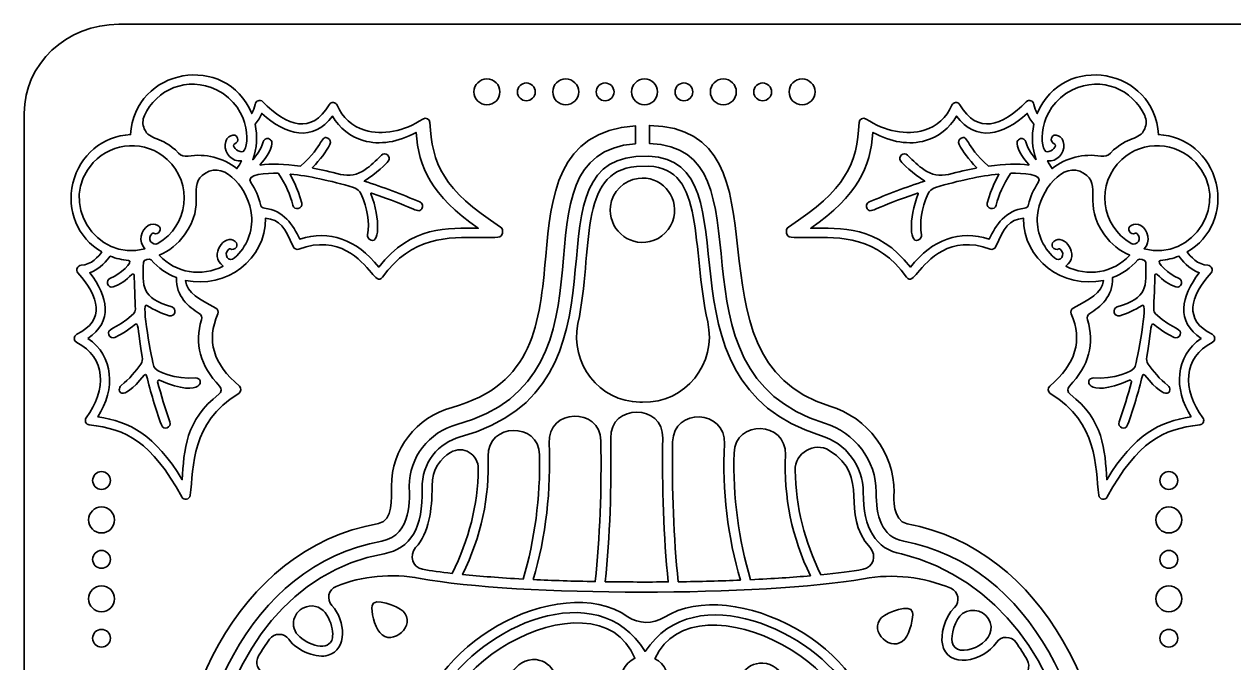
# Model space of a CAD drawing. Header units: inches. Extents: x 15.06 to 21.06, y -13.03 to -8.53.
# Drawn here: x 15.056 to 18.442, y -10.314 to -8.528 of the extents above; entities that cross this region are included whole.
import ezdxf

# ---------------------------------------------------------------- set-up
doc = ezdxf.new("R2010")
doc.units = ezdxf.units.IN
doc.header["$MEASUREMENT"] = 0
doc.layers.add('_U+0421_U+043B_U+043E_U+0439 1', color=7, linetype='Continuous')

# ---------------------------------------------------------------- blocks, each defined once
blk = doc.blocks.new('block 3')
at = {"layer": '_U+0421_U+043B_U+043E_U+0439 1', "color": 7, "lineweight": 35, "true_color": 0xffffff}
for points, knots in [([(15.2732, -9.1649), (15.2643, -9.1771), (15.2436, -9.2006), (15.2151, -9.2022), (15.2043, -9.2028), (15.1993, -9.2154), (15.2062, -9.2233), (15.2655, -9.291), (15.283, -9.3548), (15.2029, -9.3952), (15.1936, -9.3998), (15.1936, -9.4132), (15.2029, -9.4179), (15.2846, -9.459), (15.2875, -9.5506), (15.2288, -9.6288), (15.2265, -9.633), (15.2261, -9.6373), (15.2276, -9.641), (15.2295, -9.6452), (15.2334, -9.6481), (15.2379, -9.6486), (15.3424, -9.6603), (15.4111, -9.6947), (15.4965, -9.8498), (15.5024, -9.8605), (15.5187, -9.8576), (15.5204, -9.8454), (15.5314, -9.7642), (15.52, -9.6447), (15.6564, -9.5607), (15.6637, -9.5561), (15.6647, -9.5457), (15.658, -9.5401), (15.5848, -9.4781), (15.5651, -9.4121), (15.5978, -9.3382), (15.6005, -9.3321), (15.598, -9.3249), (15.5921, -9.3218), (15.5471, -9.298), (15.5104, -9.2803), (15.5075, -9.2443), (15.6196, -9.2686), (15.7337, -9.1856), (15.731, -9.0707), (15.7726, -9.0732), (15.7859, -9.0988), (15.8088, -9.1499), (15.8116, -9.156), (15.8186, -9.159), (15.8249, -9.1567), (15.9373, -9.1154), (15.9984, -9.188), (16.0277, -9.2229), (16.0381, -9.2353), (16.0498, -9.2489), (16.0587, -9.2354), (16.1396, -9.1212), (16.2452, -9.1229), (16.3299, -9.1243), (16.3848, -9.1251), (16.391, -9.1262), (16.3945, -9.1123), (16.396, -9.1063), (16.3951, -9.0986), (16.3895, -9.095), (16.2288, -8.9924), (16.1968, -8.9161), (16.1915, -8.803), (16.191, -8.7931), (16.18, -8.7875), (16.1718, -8.7929), (16.1718, -8.7929), (16.1718, -8.7929), (16.1718, -8.7929), (16.1193, -8.8275), (16.0585, -8.8392), (16.0093, -8.8242), (15.9735, -8.8134), (15.9468, -8.7893), (15.9321, -8.7546), (15.9283, -8.7458), (15.9155, -8.7433), (15.9094, -8.7531), (15.8598, -8.837), (15.7919, -8.8131), (15.7235, -8.7448), (15.716, -8.7373), (15.7031, -8.7417), (15.7018, -8.7522), (15.7008, -8.7609), (15.6977, -8.7694), (15.6928, -8.7777), (15.6207, -8.6046), (15.3632, -8.6509), (15.3535, -8.8366), (15.2742, -8.8408), (15.2111, -8.8936), (15.1922, -8.9721), (15.1734, -9.0497), (15.2052, -9.1248), (15.2732, -9.1649)], [0, 0, 0, 0, 1, 1, 1, 2, 2, 2, 3, 3, 3, 4, 4, 4, 5, 5, 5, 6, 6, 6, 7, 7, 7, 8, 8, 8, 9, 9, 9, 10, 10, 10, 11, 11, 11, 12, 12, 12, 13, 13, 13, 14, 14, 14, 15, 15, 15, 16, 16, 16, 17, 17, 17, 18, 18, 18, 19, 19, 19, 20, 20, 20, 21, 21, 21, 22, 22, 22, 23, 23, 23, 24, 24, 24, 25, 25, 25, 26, 26, 26, 27, 27, 27, 28, 28, 28, 29, 29, 29, 30, 30, 30, 31, 31, 31, 32, 32, 32, 33, 33, 33, 34, 34, 34, 34]), ([(15.6649, -8.8849), (15.6524, -8.8849), (15.6341, -8.8663), (15.6452, -8.8624), (15.6517, -8.86), (15.6552, -8.8527), (15.6529, -8.8462), (15.647, -8.8296), (15.6196, -8.8391), (15.6182, -8.8646), (15.6169, -8.8889), (15.6376, -8.9133), (15.6638, -8.9098), (15.6602, -8.9173), (15.656, -8.9245), (15.6512, -8.9314), (15.6125, -8.9012), (15.5629, -8.8887), (15.5143, -8.8968), (15.5046, -8.8984), (15.4948, -8.8952), (15.488, -8.8883), (15.4384, -8.8377), (15.407, -8.8551), (15.3918, -8.8204), (15.3866, -8.8085), (15.3867, -8.7951), (15.392, -8.7834), (15.4248, -8.7112), (15.5122, -8.6711), (15.5944, -8.7116), (15.6969, -8.7623), (15.6865, -8.8849), (15.6649, -8.8849)], [0, 0, 0, 0, 1, 1, 1, 2, 2, 2, 3, 3, 3, 4, 4, 4, 5, 5, 5, 6, 6, 6, 7, 7, 7, 8, 8, 8, 9, 9, 9, 10, 10, 10, 11, 11, 11, 11]), ([(15.7021, -8.8077), (15.7108, -8.7979), (15.7174, -8.7875), (15.7206, -8.7772), (15.7893, -8.8392), (15.8634, -8.858), (15.9188, -8.7849), (15.9387, -8.8193), (15.9685, -8.8429), (16.0051, -8.8533), (16.0506, -8.8663), (16.1027, -8.8581), (16.1527, -8.8304), (16.1608, -8.9287), (16.194, -9.0059), (16.3269, -9.0987), (16.2442, -9.0977), (16.1386, -9.0907), (16.0481, -9.2069), (15.9848, -9.1289), (15.9106, -9.1027), (15.8272, -9.1289), (15.8082, -9.0888), (15.7813, -9.0483), (15.7283, -9.0423), (15.7227, -9.0417), (15.7183, -9.0378), (15.7171, -9.0325), (15.7121, -9.0101), (15.703, -8.9894), (15.6901, -8.9708), (15.673, -8.9463), (15.7365, -8.944), (15.7663, -8.9448), (15.7669, -8.9448), (15.7675, -8.9452), (15.7678, -8.9456), (15.7882, -8.9767), (15.8012, -9.0055), (15.8077, -9.0337), (15.8115, -9.0504), (15.8363, -9.0442), (15.8325, -9.028), (15.8235, -8.9886), (15.8, -8.9477), (15.8, -8.9477), (15.8003, -8.9474), (15.8006, -8.9472), (15.8013, -8.9471), (15.8513, -8.9521), (15.9123, -8.965), (15.9776, -8.9844), (15.9873, -8.9873), (15.9952, -8.9942), (15.9992, -9.0035), (16.0167, -9.044), (16.0226, -9.0811), (16.0172, -9.117), (16.0165, -9.1217), (16.0181, -9.1259), (16.0216, -9.1287), (16.0509, -9.1521), (16.0535, -9.0705), (16.0262, -9.0022), (16.026, -9.0016), (16.0261, -9.0012), (16.0265, -9.0008), (16.0267, -9.0005), (16.0272, -9.0001), (16.028, -9.0003), (16.0874, -9.0201), (16.1195, -9.0341), (16.1367, -9.0416), (16.1559, -9.0499), (16.1624, -9.0527), (16.1686, -9.0442), (16.1734, -9.0376), (16.1709, -9.0282), (16.1634, -9.025), (16.1132, -9.0033), (16.0596, -8.9833), (16.0076, -8.9669), (16.0409, -8.9462), (16.0701, -8.9175), (16.0751, -8.9106), (16.0844, -8.8979), (16.0666, -8.8828), (16.0556, -8.8943), (16.0405, -8.9102), (16.0249, -8.9239), (16.0095, -8.9351), (15.9898, -8.9493), (15.9649, -8.9539), (15.9411, -8.9477), (15.9141, -8.9406), (15.888, -8.9348), (15.8637, -8.9303), (15.863, -8.9302), (15.8627, -8.9297), (15.8626, -8.9294), (15.8624, -8.9289), (15.8625, -8.9284), (15.8629, -8.9281), (15.8847, -8.9061), (15.9006, -8.8852), (15.9116, -8.864), (15.9149, -8.8576), (15.9126, -8.8502), (15.9061, -8.8469), (15.8859, -8.8364), (15.8963, -8.8639), (15.8301, -8.9243), (15.8298, -8.9246), (15.8293, -8.9247), (15.8289, -8.9247), (15.7846, -8.9186), (15.7468, -8.9176), (15.7164, -8.9218), (15.7164, -8.9218), (15.7159, -8.9205), (15.7159, -8.9205), (15.7355, -8.8994), (15.753, -8.8704), (15.7486, -8.8561), (15.7473, -8.8518), (15.7442, -8.8488), (15.7397, -8.8478), (15.7329, -8.8462), (15.726, -8.8504), (15.7244, -8.8572), (15.7194, -8.8782), (15.7055, -8.8954), (15.6957, -8.9068), (15.7074, -8.875), (15.7096, -8.8405), (15.7021, -8.8077)], [0, 0, 0, 0, 1, 1, 1, 2, 2, 2, 3, 3, 3, 4, 4, 4, 5, 5, 5, 6, 6, 6, 7, 7, 7, 8, 8, 8, 9, 9, 9, 10, 10, 10, 11, 11, 11, 12, 12, 12, 13, 13, 13, 14, 14, 14, 15, 15, 15, 16, 16, 16, 17, 17, 17, 18, 18, 18, 19, 19, 19, 20, 20, 20, 21, 21, 21, 22, 22, 22, 23, 23, 23, 24, 24, 24, 25, 25, 25, 26, 26, 26, 27, 27, 27, 28, 28, 28, 29, 29, 29, 30, 30, 30, 31, 31, 31, 32, 32, 32, 33, 33, 33, 34, 34, 34, 35, 35, 35, 36, 36, 36, 37, 37, 37, 38, 38, 38, 39, 39, 39, 40, 40, 40, 41, 41, 41, 42, 42, 42, 43, 43, 43, 44, 44, 44, 45, 45, 45, 45]), ([(15.4297, -9.141), (15.4142, -9.1498), (15.3969, -9.1269), (15.4142, -9.1135), (15.415, -9.1128), (15.4167, -9.1118), (15.4177, -9.1124), (15.4322, -9.1206), (15.4444, -9.0987), (15.43, -9.0906), (15.4212, -9.0856), (15.4114, -9.0858), (15.4025, -9.0912), (15.3831, -9.1028), (15.3729, -9.1361), (15.3937, -9.1558), (15.2557, -9.1929), (15.1488, -9.0234), (15.2489, -8.9147), (15.3037, -8.8552), (15.3966, -8.8513), (15.4561, -8.906), (15.5288, -8.9729), (15.5158, -9.092), (15.4297, -9.141)], [0, 0, 0, 0, 1, 1, 1, 2, 2, 2, 3, 3, 3, 4, 4, 4, 5, 5, 5, 6, 6, 6, 7, 7, 7, 8, 8, 8, 8]), ([(15.6287, -9.1574), (15.6296, -9.1567), (15.6313, -9.1556), (15.6324, -9.1563), (15.6385, -9.1597), (15.6462, -9.1575), (15.6497, -9.1515), (15.6527, -9.146), (15.6515, -9.1398), (15.6466, -9.1356), (15.6176, -9.1107), (15.5707, -9.1745), (15.6126, -9.2043), (15.5529, -9.2359), (15.48, -9.2237), (15.4337, -9.1741), (15.4615, -9.162), (15.4852, -9.1432), (15.5045, -9.1172), (15.5685, -9.0297), (15.508, -8.9783), (15.563, -8.944), (15.62, -8.9085), (15.6861, -8.9943), (15.6922, -9.0618), (15.6963, -9.1073), (15.6794, -9.1499), (15.6447, -9.1815), (15.6291, -9.1957), (15.6108, -9.1714), (15.6287, -9.1574)], [0, 0, 0, 0, 1, 1, 1, 2, 2, 2, 3, 3, 3, 4, 4, 4, 5, 5, 5, 6, 6, 6, 7, 7, 7, 8, 8, 8, 9, 9, 9, 10, 10, 10, 10]), ([(15.2339, -9.4066), (15.3043, -9.3596), (15.291, -9.2895), (15.2391, -9.223), (15.2684, -9.2127), (15.2882, -9.1881), (15.2963, -9.1763), (15.3126, -9.183), (15.3298, -9.1872), (15.3475, -9.1888), (15.3638, -9.1902), (15.3222, -9.2303), (15.2974, -9.2381), (15.2812, -9.2433), (15.2891, -9.2676), (15.305, -9.2624), (15.3232, -9.2567), (15.341, -9.2447), (15.3567, -9.2276), (15.3591, -9.2249), (15.3635, -9.2264), (15.3635, -9.2301), (15.3637, -9.2469), (15.366, -9.3047), (15.3668, -9.3252), (15.367, -9.3299), (15.3651, -9.3344), (15.3616, -9.3376), (15.3081, -9.3861), (15.2845, -9.3778), (15.2929, -9.397), (15.2957, -9.4034), (15.3032, -9.4064), (15.3097, -9.4036), (15.3901, -9.3682), (15.3635, -9.3223), (15.3861, -9.458), (15.3873, -9.4651), (15.3861, -9.4724), (15.3821, -9.4784), (15.3686, -9.499), (15.35, -9.5192), (15.3268, -9.5386), (15.3129, -9.5503), (15.3258, -9.5929), (15.3911, -9.5095), (15.3932, -9.5067), (15.3976, -9.5076), (15.3984, -9.511), (15.4096, -9.5572), (15.423, -9.6023), (15.4396, -9.6487), (15.4454, -9.6649), (15.4692, -9.6557), (15.4636, -9.6401), (15.4505, -9.6032), (15.4388, -9.5657), (15.4291, -9.5284), (15.4285, -9.5263), (15.4298, -9.5249), (15.4303, -9.5245), (15.4308, -9.524), (15.4325, -9.5228), (15.4348, -9.5238), (15.5602, -9.5778), (15.5614, -9.5156), (15.5348, -9.5173), (15.4816, -9.5219), (15.4228, -9.4995), (15.4186, -9.4855), (15.4145, -9.4719), (15.3806, -9.3021), (15.3992, -9.3142), (15.4204, -9.3275), (15.4408, -9.337), (15.4614, -9.3431), (15.4778, -9.348), (15.4845, -9.3234), (15.4687, -9.3187), (15.3831, -9.2931), (15.3872, -9.2621), (15.3892, -9.1938), (15.3895, -9.185), (15.4075, -9.1825), (15.4115, -9.1871), (15.4309, -9.2097), (15.4546, -9.2263), (15.4821, -9.2367), (15.4805, -9.29), (15.5152, -9.3181), (15.5458, -9.3367), (15.5518, -9.3403), (15.5544, -9.3477), (15.5522, -9.3546), (15.5311, -9.4209), (15.5481, -9.4833), (15.6027, -9.5401), (15.6091, -9.5467), (15.6078, -9.5572), (15.6009, -9.5626), (15.5074, -9.6341), (15.5023, -9.7197), (15.4983, -9.8019), (15.4208, -9.6749), (15.3517, -9.6396), (15.2618, -9.626), (15.3116, -9.5478), (15.3068, -9.4565), (15.2339, -9.4066)], [0, 0, 0, 0, 1, 1, 1, 2, 2, 2, 3, 3, 3, 4, 4, 4, 5, 5, 5, 6, 6, 6, 7, 7, 7, 8, 8, 8, 9, 9, 9, 10, 10, 10, 11, 11, 11, 12, 12, 12, 13, 13, 13, 14, 14, 14, 15, 15, 15, 16, 16, 16, 17, 17, 17, 18, 18, 18, 19, 19, 19, 20, 20, 20, 21, 21, 21, 22, 22, 22, 23, 23, 23, 24, 24, 24, 25, 25, 25, 26, 26, 26, 27, 27, 27, 28, 28, 28, 29, 29, 29, 30, 30, 30, 31, 31, 31, 32, 32, 32, 33, 33, 33, 34, 34, 34, 35, 35, 35, 36, 36, 36, 36])]:
    blk.add_open_spline(points, degree=3, knots=knots, dxfattribs=at)
blk = doc.blocks.new('block 4')
at = {"layer": '_U+0421_U+043B_U+043E_U+0439 1', "color": 7, "lineweight": 35, "true_color": 0xffffff}
for points, knots in [([(18.3926, -8.9721), (18.3736, -8.8936), (18.3106, -8.8408), (18.2312, -8.8366), (18.2216, -8.6509), (17.9641, -8.6046), (17.892, -8.7777), (17.887, -8.7694), (17.884, -8.7609), (17.8829, -8.7522), (17.8817, -8.7417), (17.8688, -8.7373), (17.8613, -8.7448), (17.7929, -8.8131), (17.7249, -8.837), (17.6754, -8.7531), (17.6693, -8.7433), (17.6564, -8.7458), (17.6527, -8.7546), (17.638, -8.7893), (17.6113, -8.8134), (17.5755, -8.8242), (17.5262, -8.8392), (17.4655, -8.8275), (17.413, -8.7929), (17.413, -8.7929), (17.413, -8.7929), (17.413, -8.7929), (17.4048, -8.7875), (17.3937, -8.7931), (17.3933, -8.803), (17.388, -8.9161), (17.3559, -8.9924), (17.1953, -9.095), (17.1897, -9.0986), (17.1887, -9.1063), (17.1903, -9.1123), (17.1938, -9.1262), (17.1999, -9.1251), (17.2548, -9.1243), (17.3396, -9.1229), (17.4452, -9.1212), (17.5261, -9.2354), (17.535, -9.2489), (17.5467, -9.2353), (17.557, -9.2229), (17.5864, -9.188), (17.6474, -9.1154), (17.7599, -9.1567), (17.7662, -9.159), (17.7732, -9.156), (17.7759, -9.1499), (17.7988, -9.0988), (17.8122, -9.0732), (17.8538, -9.0707), (17.8511, -9.1856), (17.9651, -9.2686), (18.0772, -9.2443), (18.0743, -9.2803), (18.0376, -9.298), (17.9927, -9.3218), (17.9868, -9.3249), (17.9843, -9.3321), (17.987, -9.3382), (18.0197, -9.4121), (18, -9.4781), (17.9268, -9.5401), (17.9201, -9.5457), (17.921, -9.5561), (17.9284, -9.5607), (18.0648, -9.6447), (18.0534, -9.7642), (18.0644, -9.8454), (18.0661, -9.8576), (18.0823, -9.8605), (18.0882, -9.8498), (18.1736, -9.6947), (18.2423, -9.6603), (18.3468, -9.6486), (18.3514, -9.6481), (18.3553, -9.6452), (18.3571, -9.641), (18.3587, -9.6373), (18.3583, -9.633), (18.356, -9.6288), (18.2973, -9.5506), (18.3001, -9.459), (18.3818, -9.4179), (18.3912, -9.4132), (18.3912, -9.3998), (18.3819, -9.3952), (18.3018, -9.3548), (18.3192, -9.291), (18.3786, -9.2233), (18.3855, -9.2154), (18.3804, -9.2028), (18.3697, -9.2022), (18.3412, -9.2006), (18.3204, -9.1771), (18.3115, -9.1649), (18.3796, -9.1248), (18.4114, -9.0497), (18.3926, -8.9721)], [0, 0, 0, 0, 1, 1, 1, 2, 2, 2, 3, 3, 3, 4, 4, 4, 5, 5, 5, 6, 6, 6, 7, 7, 7, 8, 8, 8, 9, 9, 9, 10, 10, 10, 11, 11, 11, 12, 12, 12, 13, 13, 13, 14, 14, 14, 15, 15, 15, 16, 16, 16, 17, 17, 17, 18, 18, 18, 19, 19, 19, 20, 20, 20, 21, 21, 21, 22, 22, 22, 23, 23, 23, 24, 24, 24, 25, 25, 25, 26, 26, 26, 27, 27, 27, 28, 28, 28, 29, 29, 29, 30, 30, 30, 31, 31, 31, 32, 32, 32, 33, 33, 33, 34, 34, 34, 34]), ([(17.9904, -8.7116), (18.0726, -8.6711), (18.16, -8.7112), (18.1928, -8.7834), (18.1981, -8.7951), (18.1981, -8.8085), (18.1929, -8.8204), (18.1778, -8.8551), (18.1464, -8.8377), (18.0968, -8.8883), (18.09, -8.8952), (18.0802, -8.8984), (18.0705, -8.8968), (18.0218, -8.8887), (17.9723, -8.9012), (17.9336, -8.9314), (17.9288, -8.9245), (17.9245, -8.9173), (17.921, -8.9098), (17.9472, -8.9133), (17.9679, -8.8889), (17.9666, -8.8646), (17.9652, -8.8391), (17.9378, -8.8296), (17.9319, -8.8462), (17.9296, -8.8527), (17.933, -8.86), (17.9396, -8.8624), (17.9507, -8.8663), (17.9324, -8.8849), (17.9199, -8.8849), (17.8983, -8.8849), (17.8879, -8.7623), (17.9904, -8.7116)], [0, 0, 0, 0, 1, 1, 1, 2, 2, 2, 3, 3, 3, 4, 4, 4, 5, 5, 5, 6, 6, 6, 7, 7, 7, 8, 8, 8, 9, 9, 9, 10, 10, 10, 11, 11, 11, 11]), ([(17.8891, -8.9068), (17.8793, -8.8954), (17.8654, -8.8782), (17.8604, -8.8572), (17.8587, -8.8504), (17.8518, -8.8462), (17.845, -8.8478), (17.8406, -8.8488), (17.8374, -8.8518), (17.8361, -8.8561), (17.8318, -8.8704), (17.8493, -8.8994), (17.8689, -8.9205), (17.8689, -8.9205), (17.8683, -8.9218), (17.8683, -8.9218), (17.838, -8.9176), (17.8001, -8.9186), (17.7559, -8.9247), (17.7554, -8.9247), (17.7549, -8.9246), (17.7546, -8.9243), (17.6884, -8.8639), (17.6989, -8.8364), (17.6787, -8.8469), (17.6722, -8.8502), (17.6699, -8.8576), (17.6732, -8.864), (17.6842, -8.8852), (17.7001, -8.9061), (17.7218, -8.9281), (17.7222, -8.9284), (17.7223, -8.9289), (17.7222, -8.9294), (17.7221, -8.9297), (17.7218, -8.9302), (17.7211, -8.9303), (17.6968, -8.9348), (17.6707, -8.9406), (17.6437, -8.9477), (17.6199, -8.9539), (17.595, -8.9493), (17.5753, -8.9351), (17.5598, -8.9239), (17.5443, -8.9102), (17.5292, -8.8943), (17.5182, -8.8828), (17.5004, -8.8979), (17.5097, -8.9106), (17.5146, -8.9175), (17.5439, -8.9462), (17.5771, -8.9669), (17.5252, -8.9833), (17.4716, -9.0033), (17.4214, -9.025), (17.4139, -9.0282), (17.4113, -9.0376), (17.4162, -9.0442), (17.4224, -9.0527), (17.4288, -9.0499), (17.448, -9.0416), (17.4653, -9.0341), (17.4974, -9.0201), (17.5568, -9.0003), (17.5576, -9.0001), (17.5581, -9.0005), (17.5583, -9.0008), (17.5587, -9.0012), (17.5588, -9.0016), (17.5586, -9.0022), (17.5313, -9.0705), (17.5339, -9.1521), (17.5632, -9.1287), (17.5667, -9.1259), (17.5683, -9.1217), (17.5676, -9.117), (17.5621, -9.0811), (17.568, -9.044), (17.5856, -9.0035), (17.5896, -8.9942), (17.5975, -8.9873), (17.6072, -8.9844), (17.6725, -8.965), (17.7335, -8.9521), (17.7835, -8.9471), (17.7842, -8.9472), (17.7845, -8.9474), (17.7847, -8.9477), (17.7847, -8.9477), (17.7613, -8.9886), (17.7522, -9.028), (17.7485, -9.0442), (17.7733, -9.0504), (17.7771, -9.0337), (17.7835, -9.0055), (17.7966, -8.9767), (17.8169, -8.9456), (17.8172, -8.9452), (17.8179, -8.9448), (17.8184, -8.9448), (17.8482, -8.944), (17.9117, -8.9463), (17.8947, -8.9708), (17.8818, -8.9894), (17.8727, -9.0101), (17.8677, -9.0325), (17.8665, -9.0378), (17.8621, -9.0417), (17.8565, -9.0423), (17.8035, -9.0483), (17.7765, -9.0888), (17.7575, -9.1289), (17.6742, -9.1027), (17.6, -9.1289), (17.5367, -9.2069), (17.4462, -9.0907), (17.3406, -9.0977), (17.2579, -9.0987), (17.3908, -9.0059), (17.424, -8.9287), (17.4321, -8.8304), (17.4821, -8.8581), (17.5342, -8.8663), (17.5796, -8.8533), (17.6163, -8.8429), (17.646, -8.8193), (17.666, -8.7849), (17.7213, -8.858), (17.7955, -8.8392), (17.8641, -8.7772), (17.8674, -8.7875), (17.874, -8.7979), (17.8827, -8.8077), (17.8751, -8.8405), (17.8774, -8.875), (17.8891, -8.9068)], [0, 0, 0, 0, 1, 1, 1, 2, 2, 2, 3, 3, 3, 4, 4, 4, 5, 5, 5, 6, 6, 6, 7, 7, 7, 8, 8, 8, 9, 9, 9, 10, 10, 10, 11, 11, 11, 12, 12, 12, 13, 13, 13, 14, 14, 14, 15, 15, 15, 16, 16, 16, 17, 17, 17, 18, 18, 18, 19, 19, 19, 20, 20, 20, 21, 21, 21, 22, 22, 22, 23, 23, 23, 24, 24, 24, 25, 25, 25, 26, 26, 26, 27, 27, 27, 28, 28, 28, 29, 29, 29, 30, 30, 30, 31, 31, 31, 32, 32, 32, 33, 33, 33, 34, 34, 34, 35, 35, 35, 36, 36, 36, 37, 37, 37, 38, 38, 38, 39, 39, 39, 40, 40, 40, 41, 41, 41, 42, 42, 42, 43, 43, 43, 44, 44, 44, 45, 45, 45, 45]), ([(18.1287, -8.906), (18.1882, -8.8513), (18.2811, -8.8552), (18.3359, -8.9147), (18.4359, -9.0234), (18.329, -9.1929), (18.1911, -9.1558), (18.2118, -9.1361), (18.2017, -9.1028), (18.1823, -9.0912), (18.1734, -9.0858), (18.1636, -9.0856), (18.1548, -9.0906), (18.1403, -9.0987), (18.1525, -9.1206), (18.167, -9.1124), (18.1681, -9.1118), (18.1697, -9.1128), (18.1706, -9.1135), (18.1878, -9.1269), (18.1706, -9.1498), (18.1551, -9.141), (18.0689, -9.092), (18.056, -8.9729), (18.1287, -8.906)], [0, 0, 0, 0, 1, 1, 1, 2, 2, 2, 3, 3, 3, 4, 4, 4, 5, 5, 5, 6, 6, 6, 7, 7, 7, 8, 8, 8, 8]), ([(17.9401, -9.1815), (17.9053, -9.1499), (17.8885, -9.1073), (17.8926, -9.0618), (17.8987, -8.9943), (17.9648, -8.9085), (18.0218, -8.944), (18.0767, -8.9783), (18.0163, -9.0297), (18.0803, -9.1172), (18.0995, -9.1432), (18.1232, -9.162), (18.1511, -9.1741), (18.1048, -9.2237), (18.0319, -9.2359), (17.9721, -9.2043), (18.014, -9.1745), (17.9672, -9.1107), (17.9381, -9.1356), (17.9332, -9.1398), (17.932, -9.146), (17.9351, -9.1515), (17.9385, -9.1575), (17.9463, -9.1597), (17.9523, -9.1563), (17.9535, -9.1556), (17.9552, -9.1567), (17.9561, -9.1574), (17.9739, -9.1714), (17.9557, -9.1957), (17.9401, -9.1815)], [0, 0, 0, 0, 1, 1, 1, 2, 2, 2, 3, 3, 3, 4, 4, 4, 5, 5, 5, 6, 6, 6, 7, 7, 7, 8, 8, 8, 9, 9, 9, 10, 10, 10, 10]), ([(18.323, -9.626), (18.2331, -9.6396), (18.1639, -9.6749), (18.0865, -9.8019), (18.0824, -9.7197), (18.0774, -9.6341), (17.9839, -9.5626), (17.9769, -9.5572), (17.9757, -9.5467), (17.982, -9.5401), (18.0367, -9.4833), (18.0537, -9.4209), (18.0325, -9.3546), (18.0303, -9.3477), (18.033, -9.3403), (18.039, -9.3367), (18.0696, -9.3181), (18.1042, -9.29), (18.1027, -9.2367), (18.1302, -9.2263), (18.1539, -9.2097), (18.1733, -9.1871), (18.1773, -9.1825), (18.1953, -9.185), (18.1956, -9.1938), (18.1976, -9.2621), (18.2017, -9.2931), (18.1161, -9.3187), (18.1003, -9.3234), (18.1069, -9.348), (18.1234, -9.3431), (18.144, -9.337), (18.1643, -9.3275), (18.1855, -9.3142), (18.2042, -9.3021), (18.1703, -9.4719), (18.1662, -9.4855), (18.1619, -9.4995), (18.1032, -9.5219), (18.05, -9.5173), (18.0234, -9.5156), (18.0246, -9.5778), (18.15, -9.5238), (18.1523, -9.5228), (18.154, -9.524), (18.1544, -9.5245), (18.155, -9.5249), (18.1562, -9.5263), (18.1557, -9.5284), (18.1459, -9.5657), (18.1343, -9.6032), (18.1211, -9.6401), (18.1155, -9.6557), (18.1393, -9.6649), (18.1451, -9.6487), (18.1617, -9.6023), (18.1752, -9.5572), (18.1864, -9.511), (18.1872, -9.5076), (18.1916, -9.5067), (18.1937, -9.5095), (18.259, -9.5929), (18.2719, -9.5503), (18.258, -9.5386), (18.2347, -9.5192), (18.2162, -9.499), (18.2026, -9.4784), (18.1987, -9.4724), (18.1975, -9.4651), (18.1987, -9.458), (18.2213, -9.3223), (18.1947, -9.3682), (18.2751, -9.4036), (18.2815, -9.4064), (18.2891, -9.4034), (18.2919, -9.397), (18.3003, -9.3778), (18.2766, -9.3861), (18.2231, -9.3376), (18.2197, -9.3344), (18.2178, -9.3299), (18.218, -9.3252), (18.2188, -9.3047), (18.2211, -9.2469), (18.2213, -9.2301), (18.2213, -9.2264), (18.2257, -9.2249), (18.2281, -9.2276), (18.2438, -9.2447), (18.2616, -9.2567), (18.2797, -9.2624), (18.2957, -9.2676), (18.3035, -9.2433), (18.2874, -9.2381), (18.2626, -9.2303), (18.221, -9.1902), (18.2373, -9.1888), (18.255, -9.1872), (18.2722, -9.183), (18.2885, -9.1763), (18.2966, -9.1881), (18.3163, -9.2127), (18.3457, -9.223), (18.2938, -9.2895), (18.2805, -9.3596), (18.3509, -9.4066), (18.2779, -9.4565), (18.2732, -9.5478), (18.323, -9.626)], [0, 0, 0, 0, 1, 1, 1, 2, 2, 2, 3, 3, 3, 4, 4, 4, 5, 5, 5, 6, 6, 6, 7, 7, 7, 8, 8, 8, 9, 9, 9, 10, 10, 10, 11, 11, 11, 12, 12, 12, 13, 13, 13, 14, 14, 14, 15, 15, 15, 16, 16, 16, 17, 17, 17, 18, 18, 18, 19, 19, 19, 20, 20, 20, 21, 21, 21, 22, 22, 22, 23, 23, 23, 24, 24, 24, 25, 25, 25, 26, 26, 26, 27, 27, 27, 28, 28, 28, 29, 29, 29, 30, 30, 30, 31, 31, 31, 32, 32, 32, 33, 33, 33, 34, 34, 34, 35, 35, 35, 36, 36, 36, 36])]:
    blk.add_open_spline(points, degree=3, knots=knots, dxfattribs=at)
blk = doc.blocks.new('block 2')
at = {"layer": '_U+0421_U+043B_U+043E_U+0439 1'}
for name in ['block 3', 'block 4']:
    blk.add_blockref(name, (0, 0), dxfattribs=at)
blk = doc.blocks.new('block 9')
at = {"layer": '_U+0421_U+043B_U+043E_U+0439 1', "color": 7, "lineweight": 35, "true_color": 0xffffff}
for points in [[(16.3149, -8.7171), (16.3149, -8.697), (16.3311, -8.6807), (16.3512, -8.6807), (16.3712, -8.6807), (16.3875, -8.697), (16.3875, -8.7171), (16.3875, -8.7371), (16.3712, -8.7534), (16.3512, -8.7534), (16.3311, -8.7534), (16.3149, -8.7371), (16.3149, -8.7171)], [(16.4366, -8.7171), (16.4366, -8.7033), (16.4477, -8.6921), (16.4615, -8.6921), (16.4752, -8.6921), (16.4864, -8.7033), (16.4864, -8.7171), (16.4864, -8.7308), (16.4752, -8.742), (16.4615, -8.742), (16.4477, -8.742), (16.4366, -8.7308), (16.4366, -8.7171)], [(16.5355, -8.7171), (16.5355, -8.697), (16.5517, -8.6807), (16.5718, -8.6807), (16.5918, -8.6807), (16.6081, -8.697), (16.6081, -8.7171), (16.6081, -8.7371), (16.5918, -8.7534), (16.5718, -8.7534), (16.5517, -8.7534), (16.5355, -8.7371), (16.5355, -8.7171)], [(16.6572, -8.7171), (16.6572, -8.7033), (16.6683, -8.6921), (16.6821, -8.6921), (16.6958, -8.6921), (16.707, -8.7033), (16.707, -8.7171), (16.707, -8.7308), (16.6958, -8.742), (16.6821, -8.742), (16.6683, -8.742), (16.6572, -8.7308), (16.6572, -8.7171)], [(16.7561, -8.7171), (16.7561, -8.697), (16.7723, -8.6807), (16.7924, -8.6807), (16.8124, -8.6807), (16.8287, -8.697), (16.8287, -8.7171), (16.8287, -8.7371), (16.8124, -8.7534), (16.7924, -8.7534), (16.7723, -8.7534), (16.7561, -8.7371), (16.7561, -8.7171)], [(16.8778, -8.7171), (16.8778, -8.7033), (16.8889, -8.6921), (16.9027, -8.6921), (16.9164, -8.6921), (16.9276, -8.7033), (16.9276, -8.7171), (16.9276, -8.7308), (16.9164, -8.742), (16.9027, -8.742), (16.8889, -8.742), (16.8778, -8.7308), (16.8778, -8.7171)], [(16.9767, -8.7171), (16.9767, -8.697), (16.9929, -8.6807), (17.013, -8.6807), (17.033, -8.6807), (17.0493, -8.697), (17.0493, -8.7171), (17.0493, -8.7371), (17.033, -8.7534), (17.013, -8.7534), (16.9929, -8.7534), (16.9767, -8.7371), (16.9767, -8.7171)], [(17.0984, -8.7171), (17.0984, -8.7033), (17.1095, -8.6921), (17.1233, -8.6921), (17.137, -8.6921), (17.1482, -8.7033), (17.1482, -8.7171), (17.1482, -8.7308), (17.137, -8.742), (17.1233, -8.742), (17.1095, -8.742), (17.0984, -8.7308), (17.0984, -8.7171)], [(17.1973, -8.7171), (17.1973, -8.697), (17.2135, -8.6807), (17.2336, -8.6807), (17.2536, -8.6807), (17.2699, -8.697), (17.2699, -8.7171), (17.2699, -8.7371), (17.2536, -8.7534), (17.2336, -8.7534), (17.2135, -8.7534), (17.1973, -8.7371), (17.1973, -8.7171)]]:
    blk.add_open_spline(points, degree=3, knots=[0, 0, 0, 0, 1, 1, 1, 2, 2, 2, 3, 3, 3, 4, 4, 4, 4], dxfattribs=at)

msp = doc.modelspace()

# ---------------------------------------------------------------- linework, layer by layer
at = {"layer": '_U+0421_U+043B_U+043E_U+0439 1', "color": 240, "lineweight": 35, "true_color": 0xed1c24}
for points, knots in [([(20.7901, -8.5278), (20.7901, -8.5278), (15.3208, -8.5278), (15.3208, -8.5278), (15.1743, -8.5278), (15.0556, -8.6393), (15.0556, -8.7769), (15.0556, -8.7769), (15.0556, -12.7785), (15.0556, -12.7785), (15.0556, -12.9161), (15.1743, -13.0278), (15.3208, -13.0278), (15.3208, -13.0278), (20.7901, -13.0278), (20.7901, -13.0278), (20.9367, -13.0278), (21.0556, -12.9161), (21.0556, -12.7785), (21.0556, -12.7785), (21.0556, -8.7769), (21.0556, -8.7769), (21.0556, -8.6393), (20.9367, -8.5278), (20.7901, -8.5278)], [0, 0, 0, 0, 1, 1, 1, 2, 2, 2, 3, 3, 3, 4, 4, 4, 5, 5, 5, 6, 6, 6, 7, 7, 7, 8, 8, 8, 8]), ([(16.0475, -9.9243), (16.0896, -9.9166), (16.0837, -9.8529), (16.0837, -9.82), (16.0837, -9.7172), (16.1537, -9.6265), (16.2539, -9.5994), (16.4838, -9.5363), (16.4993, -9.3613), (16.5159, -9.1761), (16.5303, -9.0123), (16.547, -8.8269), (16.7668, -8.8119), (16.7668, -8.8119), (16.7668, -8.862), (16.7668, -8.862), (16.3942, -8.8916), (16.7613, -9.5122), (16.267, -9.6476), (16.1888, -9.6688), (16.1337, -9.7388), (16.1337, -9.82), (16.1337, -9.848), (16.1439, -9.9576), (16.0566, -9.9734), (15.6806, -10.0416), (15.5057, -10.464), (15.5139, -10.8413), (15.5139, -10.8413), (15.4639, -10.8413), (15.4639, -10.8413), (15.4554, -10.4453), (15.642, -9.9979), (16.0475, -9.9243)], [0, 0, 0, 0, 1, 1, 1, 2, 2, 2, 3, 3, 3, 4, 4, 4, 5, 5, 5, 6, 6, 6, 7, 7, 7, 8, 8, 8, 9, 9, 9, 10, 10, 10, 11, 11, 11, 11]), ([(18.0593, -10.8413), (18.0595, -10.4418), (17.8787, -10.042), (17.5182, -9.974), (17.4548, -9.962), (17.441, -9.9015), (17.441, -9.8369), (17.441, -9.7475), (17.3817, -9.6701), (17.2962, -9.6437), (16.8252, -9.4976), (17.1671, -8.8734), (16.8063, -8.8611), (16.8063, -8.8611), (16.8063, -8.8109), (16.8063, -8.8109), (17.2258, -8.8209), (16.8786, -9.4617), (17.311, -9.5959), (17.4187, -9.6291), (17.491, -9.7261), (17.491, -9.8369), (17.491, -9.8519), (17.4856, -9.9169), (17.5274, -9.9248), (17.9152, -9.998), (18.1095, -10.4198), (18.1093, -10.8413), (18.1093, -10.8413), (18.0593, -10.8413), (18.0593, -10.8413)], [0, 0, 0, 0, 1, 1, 1, 2, 2, 2, 3, 3, 3, 4, 4, 4, 5, 5, 5, 6, 6, 6, 7, 7, 7, 8, 8, 8, 9, 9, 9, 10, 10, 10, 10]), ([(16.6973, -9.0364), (16.7023, -8.9966), (16.7348, -8.964), (16.7747, -8.9589), (16.8365, -8.951), (16.8881, -9.0057), (16.8743, -9.0684), (16.8671, -9.1015), (16.8404, -9.1283), (16.8073, -9.1357), (16.7446, -9.1497), (16.6896, -9.0983), (16.6973, -9.0364)], [0, 0, 0, 0, 1, 1, 1, 2, 2, 2, 3, 3, 3, 4, 4, 4, 4]), ([(16.7303, -10.3775), (16.6955, -10.3897), (16.6637, -10.4116), (16.6368, -10.441), (16.6177, -10.462), (16.5854, -10.4618), (16.5663, -10.4416), (16.5542, -10.4287), (16.5415, -10.4165), (16.5297, -10.4076), (16.5594, -10.3703), (16.5418, -10.3191), (16.499, -10.3071), (16.4723, -10.2996), (16.4421, -10.3113), (16.4259, -10.335), (16.3964, -10.3779), (16.4255, -10.434), (16.4781, -10.433), (16.4783, -10.4503), (16.4813, -10.4712), (16.4858, -10.4916), (16.4917, -10.5185), (16.473, -10.5448), (16.4448, -10.5496), (16.4041, -10.5565), (16.3661, -10.5722), (16.3342, -10.5985), (16.3132, -10.5763), (16.2791, -10.5708), (16.2504, -10.5885), (16.1065, -10.3552), (16.6559, -10.0391), (16.7657, -10.3012), (16.7343, -10.3154), (16.7216, -10.3486), (16.7303, -10.3775)], [0, 0, 0, 0, 1, 1, 1, 2, 2, 2, 3, 3, 3, 4, 4, 4, 5, 5, 5, 6, 6, 6, 7, 7, 7, 8, 8, 8, 9, 9, 9, 10, 10, 10, 11, 11, 11, 12, 12, 12, 12]), ([(17.337, -10.5902), (17.3072, -10.5701), (17.2715, -10.5765), (17.2507, -10.5985), (17.2203, -10.5734), (17.1845, -10.5581), (17.1464, -10.5507), (17.1183, -10.5453), (17.1006, -10.5179), (17.1079, -10.4914), (17.1126, -10.4743), (17.1163, -10.4571), (17.1176, -10.4423), (17.1659, -10.4482), (17.2002, -10.4047), (17.1848, -10.3606), (17.1758, -10.3347), (17.1512, -10.3164), (17.1241, -10.3149), (17.0722, -10.312), (17.0402, -10.3674), (17.0688, -10.4119), (17.054, -10.4213), (17.0378, -10.435), (17.0226, -10.4495), (17.0027, -10.4685), (16.9705, -10.4665), (16.9521, -10.4455), (16.9244, -10.4139), (16.8911, -10.3903), (16.8545, -10.3775), (16.8632, -10.3484), (16.8506, -10.317), (16.8217, -10.3024), (16.9307, -10.0547), (17.4924, -10.3499), (17.337, -10.5902)], [0, 0, 0, 0, 1, 1, 1, 2, 2, 2, 3, 3, 3, 4, 4, 4, 5, 5, 5, 6, 6, 6, 7, 7, 7, 8, 8, 8, 9, 9, 9, 10, 10, 10, 11, 11, 11, 12, 12, 12, 12]), ([(16.0295, -10.1541), (16.0342, -10.1287), (16.1002, -10.1547), (16.1164, -10.1698), (16.1551, -10.2072), (16.0865, -10.2714), (16.0512, -10.2295), (16.0359, -10.2108), (16.0266, -10.1695), (16.0295, -10.1541)], [0, 0, 0, 0, 1, 1, 1, 2, 2, 2, 3, 3, 3, 3]), ([(17.456, -10.1877), (17.4721, -10.1726), (17.5382, -10.1466), (17.5428, -10.172), (17.5457, -10.1873), (17.5364, -10.2286), (17.5212, -10.2474), (17.4859, -10.2892), (17.4172, -10.2251), (17.456, -10.1877)], [0, 0, 0, 0, 1, 1, 1, 2, 2, 2, 3, 3, 3, 3])]:
    msp.add_open_spline(points, degree=3, knots=knots, dxfattribs=at)
at = {"layer": '_U+0421_U+043B_U+043E_U+0439 1', "color": 7, "lineweight": 35, "true_color": 0xffffff}
for points, knots in [([(17.5116, -10.0093), (17.5116, -10.0093), (17.5116, -10.0093), (17.5116, -10.0093), (17.4399, -9.9958), (17.405, -9.9394), (17.405, -9.8367), (17.405, -9.7639), (17.357, -9.7001), (17.2855, -9.678), (16.7965, -9.5263), (17.1139, -8.908), (16.8047, -8.897), (16.8047, -8.897), (16.7684, -8.898), (16.7684, -8.898), (16.4485, -8.9249), (16.7907, -9.5414), (16.2765, -9.6823), (16.2162, -9.6987), (16.1682, -9.753), (16.17, -9.8272), (16.1726, -9.9359), (16.1376, -9.9953), (16.0631, -10.0088), (15.5445, -10.1029), (15.423, -10.9071), (15.6792, -11.3677), (15.7683, -11.5277), (15.934, -11.6277), (16.1131, -11.6899), (16.1722, -11.7341), (16.1718, -11.8004), (16.1709, -11.909), (16.1705, -11.9645), (16.2088, -12.0129), (16.264, -12.0266), (16.455, -12.0743), (16.5742, -12.2307), (16.5997, -12.4672), (16.6042, -12.5074), (16.6386, -12.5377), (16.6797, -12.5377), (16.6797, -12.5377), (16.8951, -12.5377), (16.8951, -12.5377), (16.9364, -12.5377), (16.9708, -12.5073), (16.975, -12.467), (17.0008, -12.2295), (17.1204, -12.073), (17.3119, -12.0263), (17.3667, -12.0129), (17.405, -11.965), (17.405, -11.9098), (17.405, -11.8236), (17.3923, -11.728), (17.477, -11.6806), (17.477, -11.6806), (17.4769, -11.6804), (17.4769, -11.6804), (17.6459, -11.6217), (17.8017, -11.5318), (17.8843, -11.3943), (18.1355, -10.9757), (18.0663, -10.148), (17.5116, -10.0093)], [0, 0, 0, 0, 1, 1, 1, 2, 2, 2, 3, 3, 3, 4, 4, 4, 5, 5, 5, 6, 6, 6, 7, 7, 7, 8, 8, 8, 9, 9, 9, 10, 10, 10, 11, 11, 11, 12, 12, 12, 13, 13, 13, 14, 14, 14, 15, 15, 15, 16, 16, 16, 17, 17, 17, 18, 18, 18, 19, 19, 19, 20, 20, 20, 21, 21, 21, 22, 22, 22, 22]), ([(16.6061, -9.3651), (16.6499, -9.1576), (16.6038, -8.9397), (16.77, -8.9257), (16.77, -8.9257), (16.8045, -8.9248), (16.8045, -8.9248), (16.9634, -8.9304), (16.9223, -9.1503), (16.9693, -9.3603), (16.9956, -9.4775), (16.907, -9.588), (16.7869, -9.5852), (16.7844, -9.5852), (16.7818, -9.5851), (16.7793, -9.5851), (16.6655, -9.5832), (16.5826, -9.4764), (16.6061, -9.3651)], [0, 0, 0, 0, 1, 1, 1, 2, 2, 2, 3, 3, 3, 4, 4, 4, 5, 5, 5, 6, 6, 6, 6]), ([(16.6701, -9.6935), (16.6726, -9.8273), (16.6674, -9.9637), (16.6547, -10.0868), (16.5924, -10.0856), (16.5343, -10.0837), (16.4808, -10.0811), (16.5161, -9.962), (16.5315, -9.8294), (16.5252, -9.6998), (16.5204, -9.602), (16.6683, -9.5975), (16.6701, -9.6935)], [0, 0, 0, 0, 1, 1, 1, 2, 2, 2, 3, 3, 3, 4, 4, 4, 4]), ([(16.6978, -9.6855), (16.6957, -9.5883), (16.8456, -9.5887), (16.8436, -9.6855), (16.8407, -9.8221), (16.8459, -9.9617), (16.8588, -10.0877), (16.7999, -10.0882), (16.7435, -10.0881), (16.6825, -10.0872), (16.6954, -9.9614), (16.7006, -9.8219), (16.6978, -9.6855)], [0, 0, 0, 0, 1, 1, 1, 2, 2, 2, 3, 3, 3, 4, 4, 4, 4]), ([(17.0161, -9.7018), (17.01, -9.8314), (17.0256, -9.9639), (17.061, -10.0828), (17.007, -10.085), (16.9488, -10.0866), (16.8867, -10.0874), (16.874, -9.9648), (16.8687, -9.829), (16.8712, -9.6957), (16.8729, -9.5996), (17.0207, -9.6042), (17.0161, -9.7018)], [0, 0, 0, 0, 1, 1, 1, 2, 2, 2, 3, 3, 3, 4, 4, 4, 4]), ([(16.4985, -9.7324), (16.501, -9.8512), (16.4852, -9.9714), (16.4523, -10.0797), (16.3886, -10.0763), (16.3318, -10.072), (16.2831, -10.0671), (16.335, -9.9604), (16.3586, -9.8515), (16.3546, -9.7363), (16.3514, -9.6424), (16.4965, -9.6389), (16.4985, -9.7324)], [0, 0, 0, 0, 1, 1, 1, 2, 2, 2, 3, 3, 3, 4, 4, 4, 4]), ([(17.043, -9.7276), (17.0454, -9.6328), (17.1908, -9.6377), (17.1868, -9.7324), (17.1819, -9.8504), (17.2053, -9.9638), (17.2567, -10.0706), (17.2075, -10.0749), (17.1516, -10.0786), (17.0895, -10.0815), (17.0558, -9.9713), (17.0399, -9.8486), (17.043, -9.7276)], [0, 0, 0, 0, 1, 1, 1, 2, 2, 2, 3, 3, 3, 4, 4, 4, 4]), ([(16.1515, -9.9919), (16.1891, -9.9501), (16.1976, -9.8864), (16.1976, -9.8198), (16.1976, -9.771), (16.2217, -9.7429), (16.2496, -9.7255), (16.2839, -9.7042), (16.3277, -9.7312), (16.3271, -9.7716), (16.3255, -9.8728), (16.3012, -9.9692), (16.2536, -10.0639), (16.2221, -10.0603), (16.1945, -10.0565), (16.1711, -10.0525), (16.1426, -10.0476), (16.1322, -10.0134), (16.1515, -9.9919)], [0, 0, 0, 0, 1, 1, 1, 2, 2, 2, 3, 3, 3, 4, 4, 4, 5, 5, 5, 6, 6, 6, 6]), ([(17.3095, -9.7201), (17.4291, -9.7939), (17.3356, -9.8939), (17.424, -9.9919), (17.4434, -10.0134), (17.433, -10.0476), (17.4045, -10.0525), (17.3727, -10.058), (17.3331, -10.0632), (17.2864, -10.0678), (17.2402, -9.9753), (17.216, -9.8775), (17.2141, -9.7759), (17.2132, -9.7267), (17.2676, -9.6943), (17.3095, -9.7201)], [0, 0, 0, 0, 1, 1, 1, 2, 2, 2, 3, 3, 3, 4, 4, 4, 5, 5, 5, 5]), ([(15.2721, -9.7792), (15.2858, -9.7792), (15.297, -9.7903), (15.297, -9.8041), (15.297, -9.8178), (15.2858, -9.829), (15.2721, -9.829), (15.2583, -9.829), (15.2472, -9.8178), (15.2472, -9.8041), (15.2472, -9.7903), (15.2583, -9.7792), (15.2721, -9.7792)], [0, 0, 0, 0, 1, 1, 1, 2, 2, 2, 3, 3, 3, 4, 4, 4, 4]), ([(18.2605, -9.7792), (18.2743, -9.7792), (18.2854, -9.7903), (18.2854, -9.8041), (18.2854, -9.8178), (18.2743, -9.829), (18.2605, -9.829), (18.2468, -9.829), (18.2356, -9.8178), (18.2356, -9.8041), (18.2356, -9.7903), (18.2468, -9.7792), (18.2605, -9.7792)], [0, 0, 0, 0, 1, 1, 1, 2, 2, 2, 3, 3, 3, 4, 4, 4, 4]), ([(15.2721, -9.8781), (15.2921, -9.8781), (15.3084, -9.8943), (15.3084, -9.9144), (15.3084, -9.9344), (15.2921, -9.9507), (15.2721, -9.9507), (15.252, -9.9507), (15.2358, -9.9344), (15.2358, -9.9144), (15.2358, -9.8943), (15.252, -9.8781), (15.2721, -9.8781)], [0, 0, 0, 0, 1, 1, 1, 2, 2, 2, 3, 3, 3, 4, 4, 4, 4]), ([(18.2605, -9.8781), (18.2806, -9.8781), (18.2968, -9.8943), (18.2968, -9.9144), (18.2968, -9.9344), (18.2806, -9.9507), (18.2605, -9.9507), (18.2405, -9.9507), (18.2242, -9.9344), (18.2242, -9.9144), (18.2242, -9.8943), (18.2405, -9.8781), (18.2605, -9.8781)], [0, 0, 0, 0, 1, 1, 1, 2, 2, 2, 3, 3, 3, 4, 4, 4, 4]), ([(15.2721, -9.9998), (15.2858, -9.9998), (15.297, -10.0109), (15.297, -10.0247), (15.297, -10.0384), (15.2858, -10.0496), (15.2721, -10.0496), (15.2583, -10.0496), (15.2472, -10.0384), (15.2472, -10.0247), (15.2472, -10.0109), (15.2583, -9.9998), (15.2721, -9.9998)], [0, 0, 0, 0, 1, 1, 1, 2, 2, 2, 3, 3, 3, 4, 4, 4, 4]), ([(18.2605, -9.9998), (18.2743, -9.9998), (18.2854, -10.0109), (18.2854, -10.0247), (18.2854, -10.0384), (18.2743, -10.0496), (18.2605, -10.0496), (18.2468, -10.0496), (18.2356, -10.0384), (18.2356, -10.0247), (18.2356, -10.0109), (18.2468, -9.9998), (18.2605, -9.9998)], [0, 0, 0, 0, 1, 1, 1, 2, 2, 2, 3, 3, 3, 4, 4, 4, 4]), ([(17.4831, -10.6039), (17.4487, -10.588), (17.4246, -10.5546), (17.4262, -10.5168), (17.4361, -10.2782), (17.0442, -10.0662), (16.8469, -10.1869), (16.8158, -10.206), (16.7758, -10.2056), (16.7456, -10.185), (16.5517, -10.0524), (16.1629, -10.2746), (16.1641, -10.5127), (16.1643, -10.5506), (16.1396, -10.5833), (16.1049, -10.5986), (15.8721, -10.7014), (15.8775, -11.1719), (16.1241, -11.269), (16.1605, -11.2833), (16.1846, -11.3172), (16.1864, -11.3563), (16.1972, -11.5863), (16.5488, -11.8148), (16.7376, -11.6924), (16.7696, -11.6717), (16.8106, -11.6721), (16.8425, -11.6929), (17.0292, -11.8147), (17.387, -11.5949), (17.3959, -11.3591), (17.3974, -11.3203), (17.4233, -11.2875), (17.4596, -11.2736), (17.7041, -11.1799), (17.7155, -10.7115), (17.4831, -10.6039)], [0, 0, 0, 0, 1, 1, 1, 2, 2, 2, 3, 3, 3, 4, 4, 4, 5, 5, 5, 6, 6, 6, 7, 7, 7, 8, 8, 8, 9, 9, 9, 10, 10, 10, 11, 11, 11, 12, 12, 12, 12]), ([(17.9499, -10.9315), (17.8913, -10.9131), (17.8091, -10.9554), (17.8267, -11.0139), (17.8386, -11.0535), (17.8983, -11.0822), (17.929, -11.082), (17.9508, -11.0819), (17.9679, -11.1009), (17.9628, -11.1221), (17.9586, -11.1395), (17.954, -11.1568), (17.9489, -11.1738), (17.9428, -11.1945), (17.9188, -11.2048), (17.9004, -11.1935), (17.8453, -11.1594), (17.7483, -11.1932), (17.7593, -11.2559), (17.7638, -11.2821), (17.7986, -11.3217), (17.8397, -11.3329), (17.8608, -11.3387), (17.8707, -11.3632), (17.8592, -11.3819), (17.8466, -11.4025), (17.8324, -11.4222), (17.8144, -11.4426), (17.8, -11.4588), (17.7731, -11.4579), (17.7616, -11.4396), (17.7381, -11.4022), (17.6835, -11.3875), (17.6589, -11.3897), (17.5918, -11.3958), (17.5976, -11.4856), (17.6388, -11.5313), (17.6533, -11.5474), (17.65, -11.5727), (17.631, -11.583), (17.1986, -11.8191), (16.3719, -11.8301), (15.9354, -11.5758), (15.9167, -11.565), (15.9138, -11.539), (15.9292, -11.524), (15.9601, -11.4937), (15.9713, -11.4403), (15.9606, -11.4132), (15.9381, -11.3567), (15.8444, -11.3742), (15.8113, -11.4271), (15.7994, -11.4463), (15.7725, -11.4493), (15.7578, -11.4321), (15.7401, -11.4113), (15.7257, -11.391), (15.713, -11.3702), (15.7014, -11.3512), (15.7111, -11.3266), (15.7326, -11.3206), (15.7727, -11.3095), (15.8081, -11.2722), (15.813, -11.244), (15.8237, -11.1825), (15.7277, -11.1469), (15.6724, -11.1808), (15.6541, -11.1921), (15.6301, -11.1815), (15.6241, -11.1609), (15.6193, -11.1441), (15.6148, -11.1271), (15.6107, -11.11), (15.6059, -11.0896), (15.6213, -11.0691), (15.6422, -11.0694), (15.7087, -11.0704), (15.7836, -10.9953), (15.7306, -10.9449), (15.7132, -10.9282), (15.6627, -10.9062), (15.6213, -10.9193), (15.6012, -10.9256), (15.5805, -10.9102), (15.5795, -10.8892), (15.5781, -10.8626), (15.5776, -10.836), (15.578, -10.8095), (15.5783, -10.7888), (15.5974, -10.7731), (15.6175, -10.7774), (15.6796, -10.7909), (15.7623, -10.744), (15.7297, -10.6833), (15.7194, -10.664), (15.6791, -10.6256), (15.635, -10.625), (15.6138, -10.6246), (15.5976, -10.606), (15.6018, -10.5852), (15.6075, -10.5576), (15.6141, -10.5304), (15.6218, -10.5038), (15.6277, -10.4833), (15.6514, -10.4738), (15.6699, -10.4843), (15.6909, -10.4962), (15.7164, -10.501), (15.7365, -10.501), (15.8414, -10.501), (15.8045, -10.3684), (15.7311, -10.3443), (15.7101, -10.3374), (15.7002, -10.3138), (15.7117, -10.2949), (15.7214, -10.2789), (15.7318, -10.2631), (15.7427, -10.248), (15.7559, -10.2298), (15.783, -10.2299), (15.7962, -10.248), (15.8224, -10.2839), (15.8771, -10.3016), (15.9063, -10.293), (15.9615, -10.2769), (15.9559, -10.1964), (15.9172, -10.1539), (15.9013, -10.1365), (15.9072, -10.1088), (15.9291, -10.1001), (16.0024, -10.071), (16.0841, -10.0628), (16.1644, -10.0779), (16.4355, -10.1289), (17.1303, -10.129), (17.4058, -10.0789), (17.4895, -10.0637), (17.5744, -10.0735), (17.6499, -10.1055), (17.6713, -10.1146), (17.6773, -10.1434), (17.6603, -10.1593), (17.6301, -10.1876), (17.622, -10.2387), (17.6263, -10.2613), (17.6395, -10.3322), (17.7411, -10.3117), (17.7777, -10.257), (17.7906, -10.2377), (17.8195, -10.2382), (17.8328, -10.2572), (17.8436, -10.2728), (17.854, -10.289), (17.8636, -10.3054), (17.8745, -10.3241), (17.8658, -10.3493), (17.8448, -10.3549), (17.7814, -10.3721), (17.7419, -10.47), (17.7967, -10.5032), (17.8202, -10.5176), (17.8681, -10.5158), (17.9024, -10.4962), (17.9214, -10.4854), (17.9456, -10.4943), (17.9516, -10.5152), (17.9592, -10.5421), (17.9658, -10.5695), (17.9714, -10.5973), (17.9757, -10.6182), (17.9591, -10.6367), (17.9378, -10.637), (17.8941, -10.6375), (17.8535, -10.6748), (17.8426, -10.6953), (17.8096, -10.7564), (17.8934, -10.8027), (17.9554, -10.7891), (17.9756, -10.7847), (17.9948, -10.8003), (17.9951, -10.821), (17.9955, -10.8481), (17.9951, -10.8751), (17.9938, -10.9021), (17.9927, -10.924), (17.9708, -10.9381), (17.9499, -10.9315)], [0, 0, 0, 0, 1, 1, 1, 2, 2, 2, 3, 3, 3, 4, 4, 4, 5, 5, 5, 6, 6, 6, 7, 7, 7, 8, 8, 8, 9, 9, 9, 10, 10, 10, 11, 11, 11, 12, 12, 12, 13, 13, 13, 14, 14, 14, 15, 15, 15, 16, 16, 16, 17, 17, 17, 18, 18, 18, 19, 19, 19, 20, 20, 20, 21, 21, 21, 22, 22, 22, 23, 23, 23, 24, 24, 24, 25, 25, 25, 26, 26, 26, 27, 27, 27, 28, 28, 28, 29, 29, 29, 30, 30, 30, 31, 31, 31, 32, 32, 32, 33, 33, 33, 34, 34, 34, 35, 35, 35, 36, 36, 36, 37, 37, 37, 38, 38, 38, 39, 39, 39, 40, 40, 40, 41, 41, 41, 42, 42, 42, 43, 43, 43, 44, 44, 44, 45, 45, 45, 46, 46, 46, 47, 47, 47, 48, 48, 48, 49, 49, 49, 50, 50, 50, 51, 51, 51, 52, 52, 52, 53, 53, 53, 54, 54, 54, 55, 55, 55, 56, 56, 56, 57, 57, 57, 58, 58, 58, 59, 59, 59, 60, 60, 60, 61, 61, 61, 62, 62, 62, 62]), ([(17.5648, -11.1487), (17.5092, -11.237), (17.4402, -11.2621), (17.3492, -11.2621), (17.4376, -11.503), (17.1277, -11.7243), (16.9365, -11.6979), (16.8603, -11.6875), (16.8247, -11.6486), (16.7905, -11.5918), (16.6181, -11.8695), (16.1272, -11.5357), (16.2335, -11.2591), (15.8758, -11.2517), (15.8697, -10.6145), (16.2162, -10.6061), (16.1862, -10.5381), (16.1768, -10.4747), (16.2296, -10.3878), (16.334, -10.2163), (16.6583, -10.0623), (16.7941, -10.2823), (16.9351, -10.0699), (17.2697, -10.2286), (17.3658, -10.394), (17.4138, -10.4766), (17.4041, -10.539), (17.3706, -10.609), (17.4559, -10.6129), (17.5198, -10.6373), (17.5709, -10.7226), (17.6425, -10.8422), (17.6398, -11.0294), (17.5648, -11.1487)], [0, 0, 0, 0, 1, 1, 1, 2, 2, 2, 3, 3, 3, 4, 4, 4, 5, 5, 5, 6, 6, 6, 7, 7, 7, 8, 8, 8, 9, 9, 9, 10, 10, 10, 11, 11, 11, 11]), ([(15.2721, -10.0987), (15.2921, -10.0987), (15.3084, -10.1149), (15.3084, -10.135), (15.3084, -10.155), (15.2921, -10.1713), (15.2721, -10.1713), (15.252, -10.1713), (15.2358, -10.155), (15.2358, -10.135), (15.2358, -10.1149), (15.252, -10.0987), (15.2721, -10.0987)], [0, 0, 0, 0, 1, 1, 1, 2, 2, 2, 3, 3, 3, 4, 4, 4, 4]), ([(18.2605, -10.0987), (18.2806, -10.0987), (18.2968, -10.1149), (18.2968, -10.135), (18.2968, -10.155), (18.2806, -10.1713), (18.2605, -10.1713), (18.2405, -10.1713), (18.2242, -10.155), (18.2242, -10.135), (18.2242, -10.1149), (18.2405, -10.0987), (18.2605, -10.0987)], [0, 0, 0, 0, 1, 1, 1, 2, 2, 2, 3, 3, 3, 4, 4, 4, 4]), ([(15.8533, -10.1555), (15.9051, -10.1476), (15.9233, -10.2197), (15.9186, -10.2443), (15.9109, -10.286), (15.8472, -10.2632), (15.8222, -10.2367), (15.7938, -10.2054), (15.8155, -10.1613), (15.8533, -10.1555)], [0, 0, 0, 0, 1, 1, 1, 2, 2, 2, 3, 3, 3, 3]), ([(17.683, -10.1764), (17.7109, -10.1558), (17.7497, -10.171), (17.7604, -10.2012), (17.7819, -10.2617), (17.6633, -10.3085), (17.6536, -10.2562), (17.6501, -10.2378), (17.6606, -10.193), (17.683, -10.1764)], [0, 0, 0, 0, 1, 1, 1, 2, 2, 2, 3, 3, 3, 3]), ([(15.2721, -10.2204), (15.2858, -10.2204), (15.297, -10.2315), (15.297, -10.2453), (15.297, -10.259), (15.2858, -10.2702), (15.2721, -10.2702), (15.2583, -10.2702), (15.2472, -10.259), (15.2472, -10.2453), (15.2472, -10.2315), (15.2583, -10.2204), (15.2721, -10.2204)], [0, 0, 0, 0, 1, 1, 1, 2, 2, 2, 3, 3, 3, 4, 4, 4, 4]), ([(18.2605, -10.2204), (18.2743, -10.2204), (18.2854, -10.2315), (18.2854, -10.2453), (18.2854, -10.259), (18.2743, -10.2702), (18.2605, -10.2702), (18.2468, -10.2702), (18.2356, -10.259), (18.2356, -10.2453), (18.2356, -10.2315), (18.2468, -10.2204), (18.2605, -10.2204)], [0, 0, 0, 0, 1, 1, 1, 2, 2, 2, 3, 3, 3, 4, 4, 4, 4])]:
    msp.add_open_spline(points, degree=3, knots=knots, dxfattribs=at)

# ---------------------------------------------------------------- block references
at = {"layer": '_U+0421_U+043B_U+043E_U+0439 1'}
for name in ['block 2', 'block 9']:
    msp.add_blockref(name, (0, 0), dxfattribs=at)

doc.saveas('drawing.dxf')
